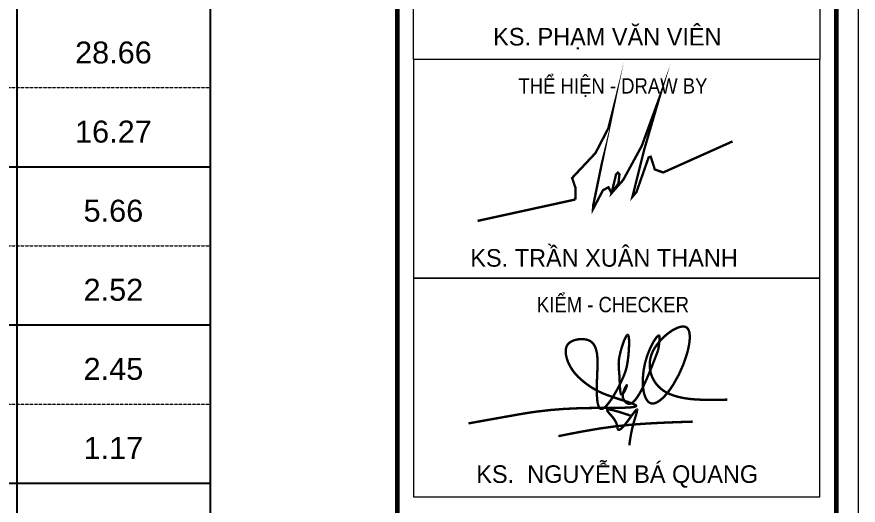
# Model space of a CAD drawing. Header units: millimetres. Extents: x -178395 to 493851, y -561170 to -280028.
# Drawn here: x 297002 to 302751, y -467497 to -464163 of the extents above; entities that cross this region are included whole.
import ezdxf
from ezdxf.enums import TextEntityAlignment as Align

# ---------------------------------------------------------------- set-up
doc = ezdxf.new("R2010")
doc.units = ezdxf.units.MM
doc.header["$MEASUREMENT"] = 0
doc.linetypes.add('HIDDEN', pattern=[0.375, 0.25, -0.125])
doc.layers.get('Defpoints').update_dxf_attribs({"color": 1})
for name, color, linetype, lineweight in [('Khungten_LCDI', 7, 'Continuous', 5), ('LC ISO', 153, 'Continuous', 13), ('LC MANH DUT', 35, 'HIDDEN', 5), ('LC Net dam 1', 30, 'Continuous', 30), ('LC Net thay', 63, 'Continuous', 25), ('LC Text1', 3, 'Continuous', 20)]:
    doc.layers.add(name, color=color, linetype=linetype, lineweight=lineweight)
doc.styles.add('Hoa', font='micross_0.ttf')
doc.styles.add('Khungten', font='VHAVAN.TTF', dxfattribs={"width": 0.9, "height": 5000})
doc.styles.add('LC 1', font='VHAVANB.TTF')
doc.styles.add('Title', font='VHBLACK.TTF', dxfattribs={"width": 0.8})
doc.styles.add('VNAVANTH', font='VHAVANB.TTF', dxfattribs={"width": 0.6})

# ---------------------------------------------------------------- blocks, each defined once
blk = doc.blocks.new('NGUYEN BA QUANG')
at = {"layer": 'LC ISO', "const_width": 54}
for points in [[(906, 1114, 0.006821), (929, 1272, 0.011774), (937, 1340, 0.026266), (938, 1394, 0.052103), (935, 1423, 0.076783), (930, 1436, 0.163971), (923, 1442, 0.170042), (914, 1442, 0.080479), (902, 1436, 0.05585), (881, 1417, 0.031056), (847, 1375, 0.025203), (791, 1286, 0.116129), (556, 476, 0.061974), (575, 166, 0.045365), (610, 47, 0.070676), (660, -41, 0.091415), (710, -86, 0.146905), (783, -104, 0.068448), (833, -95, 0.049636), (885, -72, 0.053986), (978, -6, 0.029209), (1056, 69, 0.021304), (1134, 162, 0.025491), (1250, 329, 0.068873), (1561, 1027, 0.01773), (1596, 1171, 0.037697), (1624, 1368, 0.029037), (1623, 1453, 0.04288), (1613, 1525, 0.066726), (1590, 1583, 0.100495), (1556, 1623, 0.111871), (1508, 1644, 0.054631), (1469, 1647, 0.041179), (1426, 1643, 0.04561), (1355, 1623, 0.04967), (1225, 1558, 0.109429), (829, 1164, 0.05047), (753, 1012, 0.368126), (1079, 156, 0.040655), (1223, 90, 0.031441), (1383, 42, 0.023503), (1557, 9, 0.017084), (1742, -10, 0.011936), (1936, -19, 0.009133), (2206, -21, 0.002915), (2480, -16)], [(-3416, -557, -0.001023), (-2231, -345, -0.008385), (-1869, -289, -0.026114), (-905, -212, -0.007166), (-491, -205, 0.001773), (-49, -203, 0.009736), (200, -197, 0.025773), (331, -186, 0.054465), (383, -173, 0.09183), (397, -166, 0.386262), (399, -152, 0.129793), (379, -135, 0.036801), (321, -108, 0.016128), (184, -59, -0.006736), (-183, 62, -0.023924), (-416, 154, -0.046785), (-684, 310, -0.041509), (-918, 503, -0.092678), (-1136, 813, -0.077778), (-1199, 1035, -0.070106), (-1196, 1141, -0.201572), (-1106, 1286, -0.091887), (-982, 1343, -0.118851), (-732, 1351, -0.227561), (-543, 1208, -0.055716), (-508, 1121, -0.035741), (-487, 1019, -0.022757), (-478, 904, -0.018678), (-477, 714, 0.005361), (-493, 294, 0.022501), (-487, 25, 0.024956), (-474, -85, 0.051878), (-451, -169, 0.084004), (-427, -209, 0.302699), (-372, -224, 0.091028), (-331, -204, 0.045769), (-285, -164, 0.031407), (-218, -87, 0.026473), (-114, 66, 0.038878), (124, 530, 0.063388), (207, 831, 0.030377), (243, 1236, 0.019395), (241, 1350, 0.050857), (231, 1429, 0.089259), (221, 1451, 0.446193), (202, 1454, 0.08967), (185, 1438, 0.048315), (156, 1388, 0.024568), (114, 1288, 0.037087), (24, 971, 0.06811), (7, 722, 0.007404), (19, 571, -0.009821), (27, 442, 0.013775), (38, 214, 0.023991), (46, 154, 0.068642), (58, 113, 0.168495), (71, 99, 0.190472), (82, 99, 0.135753), (102, 116, 0.042547), (133, 165, 0.037247), (185, 280, 0.083462), (192, 310, 0.752396), (189, 311, 0.077103), (170, 286, 0.067778), (106, 135, 0.079642), (97, 52, 0.07615), (107, 12, 0.090818), (168, -77, 0.162992), (233, -111, 0.134535), (287, -101, 0.046135), (315, -85, 0.0589), (372, -33, 0.033446), (431, 44, 0.020493), (492, 142, 0.018931), (584, 325, 0.012315), (712, 617, 0.006262), (906, 1114)], [(274, -380, 0.002584), (99, -322, 0.004829), (-9, -289, 0.009549), (-104, -262, 0.02019), (-180, -245, 0.020391), (-210, -242, 0.037792), (-233, -241, 0.083891), (-249, -244, 0.129866), (-256, -250, 0.170647), (-258, -257, 0.074142), (-257, -264, 0.04333), (-253, -271, 0.038982), (-240, -290, 0.018381), (-209, -327, -0.006145), (-155, -388, -0.017161), (-112, -442, -0.029179), (-72, -502, -0.056277), (-39, -577, -0.025416), (-31, -610, -0.003247), (-24, -652, 0.033316), (-18, -677, 0.055631), (-12, -689, 0.087521), (-5, -698, 0.15828), (8, -703, 0.07777), (18, -702, 0.051495), (30, -698, 0.04838), (50, -685, 0.02792), (72, -667, 0.021215), (104, -635, 0.012757), (138, -596, 0.011354), (192, -528, 0.005945), (265, -430, -0.007904), (360, -301, -0.011483), (384, -270, -0.027823), (404, -249, -0.066961), (415, -240, -0.123545), (420, -238, -0.248584), (424, -240, -0.12084), (426, -246, -0.064597), (426, -260, -0.027008), (421, -289, -0.011306), (411, -326, -0.007085), (384, -419, 0.007773), (340, -569, 0.03162), (266, -923, 0.004795), (248, -1055)], [(-1368, -847, -0.004051), (-800, -737, -0.026384), (342, -582, -0.006339), (726, -556, -0.004215), (1111, -537, -0.002629), (1689, -517)]]:
    blk.add_lwpolyline(points, format="xyb", dxfattribs=at)
blk = doc.blocks.new('lcdi fix')
at = {"layer": 'Defpoints', "lineweight": 0}
blk.add_lwpolyline([(-1200, -14850), (-1200, 14850), (40800, 14850), (40800, -14850)], close=True, dxfattribs=at)
at = {"layer": 'Khungten_LCDI', "color": 5, "lineweight": 60}
blk.add_line((36600, 14650), (36600, -14650), dxfattribs=at)
at = {"layer": 'Khungten_LCDI', "color": 5, "lineweight": 25}
blk.add_line((40600, -14650), (40600, 14650), dxfattribs=at)
at = {"layer": 'Khungten_LCDI', "color": 5, "lineweight": 60}
blk.add_lwpolyline([(0, -14650), (0, 14650), (40600, 14650), (40600, -14650)], close=True, dxfattribs=at)
at = {"layer": 'Khungten_LCDI', "color": 9, "lineweight": 15}
for points in [[(36750, -1521.9), (40450, -1521.9), (40450, -3535.5), (36750, -3535.5)], [(36750, -5526.4), (40450, -5526.4), (40450, -3535.5), (36750, -3535.5)], [(36750, -7517.3), (40450, -7517.3), (40450, -5526.4), (36750, -5526.4)]]:
    blk.add_lwpolyline(points, close=True, dxfattribs=at)
at = {"layer": 'LC ISO', "const_width": 21.6}
for points in [[(38222.9, -4809.9), (38225.2, -4705.6), (38193.8, -4613.8), (38407, -4386.4), (38523.8, -4160.7), (38558.7, -4023.6), (38386, -4862.2), (38384, -4897.8), (38424.1, -4821.6), (38475.4, -4724.4), (38525, -4698.5), (38553, -4752.3), (38615.8, -4664.1), (38625.2, -4581.2), (38611.2, -4565.5), (38594.2, -4580.7), (38553, -4752.3), (38659, -4632.2), (38828.4, -4321.7), (38987.1, -3888.2), (38849.7, -4359), (38748.8, -4764.1), (38743.8, -4784.4), (38780.6, -4740.5), (38890.8, -4426.6), (38910.2, -4420.4), (38947.2, -4536.3), (39023.4, -4563.8), (39655.2, -4280.9)], [(37332.9, -5004.5), (38222.9, -4809.9)]]:
    blk.add_lwpolyline(points, dxfattribs=at)
at = {"layer": 'LC Net dam 1', "xscale": 0.4, "yscale": 0.4, "zscale": 0.4}
blk.add_blockref('NGUYEN BA QUANG', (38615.8, -6625.3), dxfattribs=at)
at = {"color": 7, "style": 'VNAVANTH'}
for s, p in [('ks. PH¹M V¡N VI£N', (38514.7, -3407.8)), ('ks. TRÇN XU¢N THANH ', (38514.7, -5421.4)), ('ks.  NGUYÔN B¸ QUANG', (38604.8, -7389.6))]:
    blk.add_text(s, height=160, dxfattribs=at).set_placement(p, align=Align.CENTER)
at = {"color": 7, "style": 'Khungten', "width": 0.9}
for s, p in [('thÓ hiÖn - draw by', (38565.6, -3845.4)), ('kiÓm - checker', (38565.6, -5836.3))]:
    blk.add_text(s, height=140, dxfattribs=at).set_placement(p, align=Align.CENTER)
at = {"color": 7, "style": 'Khungten', "width": 0.8}
for tag, p in [('REVISION', (39498.8, -10746.3)), ('NGAYHT', (39546.1, -11609.4))]:
    blk.add_attdef(tag, text='', height=200, dxfattribs=at).set_placement(p, align=Align.CENTER)
at = {"layer": 'LC Text1', "color": 3, "style": 'LC 1', "width": 1.834006}
for tag, p, p2 in [('TENBANVE1', (36912.7, -8885.8), (40339.1, -8885.8)), ('TENBANVE2', (36912.7, -9562.5), (40339.1, -9562.5))]:
    blk.add_attdef(tag, text='', height=250, dxfattribs=at).set_placement(p, p2, align=Align.FIT)
at = {"layer": 'LC Text1', "style": 'Title', "width": 0.7}
blk.add_attdef('SOBANVE', text='', height=250, dxfattribs=at).set_placement((39562, -13896.2), align=Align.CENTER)

msp = doc.modelspace()

# ---------------------------------------------------------------- linework, layer by layer
at = {"layer": 'LC MANH DUT'}
for p, q in [((287732, -464646.6), (298322, -464646.6)), ((287732, -465726.6), (298322, -465726.6)), ((287732, -466806.6), (298322, -466806.6))]:
    msp.add_line(p, q, dxfattribs=at)
at = {"layer": 'LC Net thay'}
for p, q in [((298322, -459846.6), (298322, -469386.6)), ((297002, -460566.6), (297002, -467886.6)), ((286832, -465186.6), (298322, -465186.6)), ((287732, -465186.6), (298322, -465186.6)), ((286832, -466266.6), (298322, -466266.6)), ((287732, -466266.6), (298322, -466266.6)), ((286832, -467346.6), (298322, -467346.6)), ((287732, -467346.6), (298322, -467346.6))]:
    msp.add_line(p, q, dxfattribs=at)

# ---------------------------------------------------------------- block references
at = {"layer": 'LC Net thay', "xscale": 0.75, "yscale": 0.75, "zscale": 0.75}
msp.add_blockref('lcdi fix', (272151, -461802.9), dxfattribs=at)

# ---------------------------------------------------------------- texts
at = {"layer": 'LC Text1', "color": 7, "style": 'Hoa'}
for s, p in [('28.66', (297662, -464526.6)), ('16.27', (297662, -465066.6)), ('5.66', (297662, -465606.6)), ('2.45', (297662, -466686.6))]:
    msp.add_text(s, height=150, dxfattribs=at).set_placement(p, align=Align.BOTTOM_CENTER)
at = {"layer": 'LC Text1', "style": 'Hoa'}
for s, p in [('2.52', (297662, -466146.6)), ('1.17', (297662, -467226.6))]:
    msp.add_text(s, height=150, dxfattribs=at).set_placement(p, align=Align.BOTTOM_CENTER)

doc.saveas('drawing.dxf')
